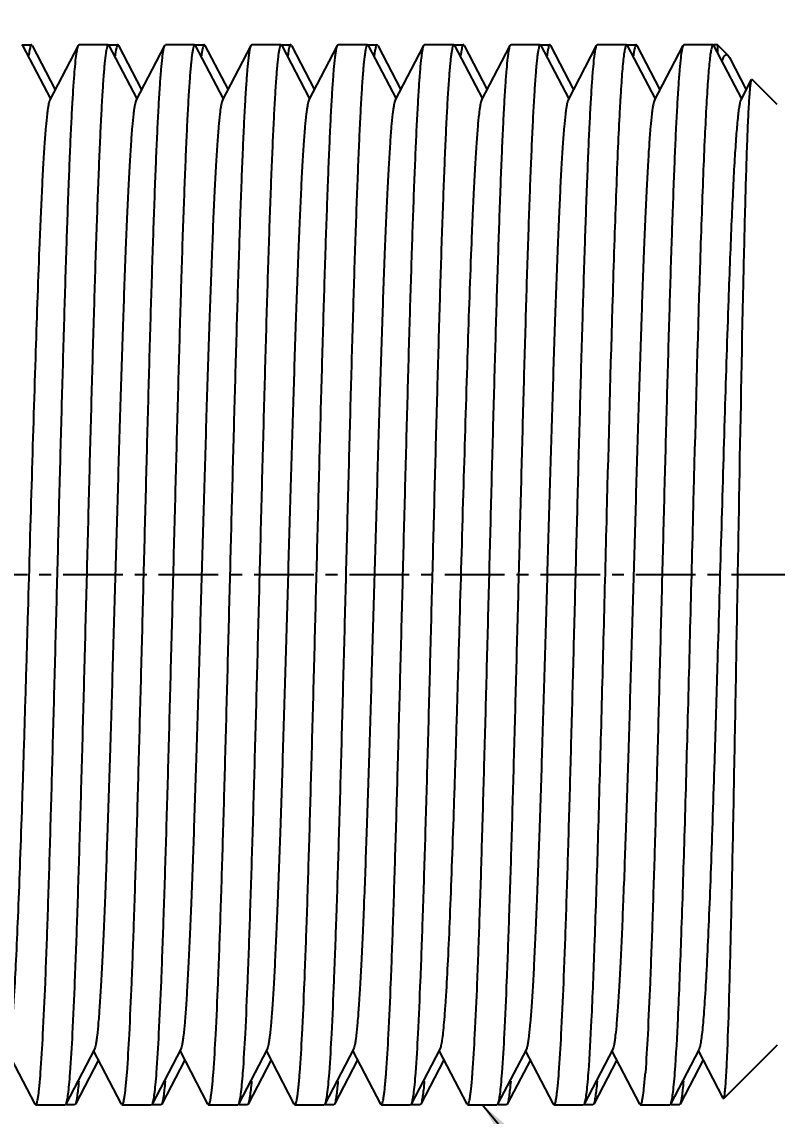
# Model space of a CAD drawing. Header units: millimetres. Extents: x 1035 to 2065, y 1005 to 1731.
# Drawn here: x 1466.45 to 1482.27, y 1239.11 to 1262.03 of the extents above; entities that cross this region are included whole.
import ezdxf

# ---------------------------------------------------------------- set-up
doc = ezdxf.new("R2010")
doc.units = ezdxf.units.MM
doc.linetypes.add('CENTER', pattern=[2, 1.25, -0.25, 0.25, -0.25])
doc.layers.add('center', color=1, linetype='CENTER')
doc.layers.add('标注', color=1, linetype='Continuous')
doc.styles.add('Daelim Dimension', font='')
doc.styles.get("Standard").update_dxf_attribs({"font": 'txt.shx', "bigfont": 'whgtxt.shx'})
doc.styles.get('Daelim Dimension').set_extended_font_data('나눔고딕')
doc.dimstyles.new('DEFAULT', dxfattribs={"dimscale": 2, "dimtxt": 2, "dimasz": 2, "dimexe": 0, "dimexo": 2, "dimgap": 1, "dimtad": 1, "dimdec": 1, "dimzin": 9, "dimdsep": 46, "dimtxsty": 'Daelim Dimension', "dimcen": 0.5, "dimclrd": 252, "dimclre": 252, "dimclrt": 3, "dimadec": 1, "dimazin": 0, "dimtfac": 1, "dimtdec": 1, "dimtix": 1, "dimtmove": 0, "dimatfit": 3, "dimfxl": 1, "dimtolj": 1, "dimtzin": 1, "dimlwd": 9, "dimlwe": 9, "dimarcsym": 0})
doc.dimstyles.new('ISO-25', dxfattribs={"dimtxt": 2.5, "dimasz": 2.5, "dimexe": 1.25, "dimexo": 0.625, "dimtad": 1, "dimtxsty": 'Standard', "dimcen": 2.5, "dimadec": 0, "dimazin": 0, "dimtfac": 1, "dimtmove": 0, "dimatfit": 3, "dimfxl": 1, "dimarcsym": 0})

# ---------------------------------------------------------------- blocks, each defined once
blk = doc.blocks.new('*D6')
at = {"layer": 'Defpoints', "color": 0, "transparency": 16777216}
for p in [(1461.269, 1282.957), (1461.269, 1217.949), (1502.704, 1217.949)]:
    blk.add_point(p, dxfattribs=at)
at = {"layer": '标注', "color": 5, "lineweight": 9, "transparency": 16777216}
for p, q in [((1502.704, 1282.957), (1502.704, 1335.952)), ((1465.269, 1282.957), (1502.704, 1282.957)), ((1502.704, 1221.949), (1502.704, 1278.957)), ((1465.269, 1217.949), (1502.704, 1217.949))]:
    blk.add_line(p, q, dxfattribs=at)
at = {"layer": '标注', "color": 5, "transparency": 16777216}
for points in [[(1502.037, 1278.957), (1503.371, 1278.957), (1502.704, 1282.957)], [(1502.037, 1221.949), (1503.371, 1221.949), (1502.704, 1217.949)]]:
    blk.add_solid(points, dxfattribs=at)
at = {"layer": '标注', "color": 7, "transparency": 16777216, "insert": (1489.526, 1313.658), "char_height": 14, "attachment_point": 5, "rotation": 90, "style": 'Daelim Dimension'}
blk.add_mtext('\\A1;{\\H1.25x;Ø}65', dxfattribs=at)

msp = doc.modelspace()

# ---------------------------------------------------------------- linework, layer by layer
at = {"color": 9, "linetype": 'Continuous'}
for p, q in [((1466.459, 1261.539), (1466.445, 1261.553)), ((1466.459, 1261.553), (1466.646, 1261.553)), ((1466.459, 1261.539), (1467.044, 1260.419)), ((1466.661, 1261.539), (1466.646, 1261.553)), ((1466.661, 1261.539), (1467.144, 1260.611)), ((1467.028, 1260.388), (1467.628, 1261.539)), ((1468.255, 1261.553), (1467.642, 1261.553)), ((1468.269, 1261.539), (1468.255, 1261.553)), ((1468.269, 1261.553), (1468.456, 1261.553)), ((1468.269, 1261.539), (1468.854, 1260.419)), ((1468.471, 1261.539), (1468.954, 1260.611)), ((1468.838, 1260.388), (1469.438, 1261.539)), ((1469.438, 1261.539), (1469.452, 1261.553)), ((1470.065, 1261.553), (1469.452, 1261.553)), ((1470.079, 1261.539), (1470.065, 1261.553)), ((1470.079, 1261.553), (1470.266, 1261.553)), ((1470.079, 1261.539), (1470.664, 1260.419)), ((1470.281, 1261.539), (1470.764, 1260.611)), ((1470.648, 1260.388), (1471.248, 1261.539)), ((1471.875, 1261.553), (1471.262, 1261.553)), ((1471.889, 1261.539), (1471.875, 1261.553)), ((1471.889, 1261.553), (1472.076, 1261.553)), ((1471.889, 1261.539), (1472.474, 1260.419)), ((1472.091, 1261.539), (1472.574, 1260.611)), ((1472.458, 1260.388), (1473.058, 1261.539)), ((1473.685, 1261.553), (1473.072, 1261.553)), ((1473.699, 1261.539), (1473.685, 1261.553)), ((1473.699, 1261.553), (1473.886, 1261.553)), ((1473.699, 1261.539), (1474.284, 1260.419)), ((1473.901, 1261.539), (1473.886, 1261.553)), ((1473.901, 1261.539), (1474.384, 1260.611)), ((1474.268, 1260.388), (1474.868, 1261.539)), ((1475.495, 1261.553), (1474.882, 1261.553)), ((1475.509, 1261.539), (1475.495, 1261.553)), ((1475.509, 1261.553), (1475.696, 1261.553)), ((1475.509, 1261.539), (1476.094, 1260.419)), ((1475.711, 1261.539), (1476.194, 1260.611)), ((1476.078, 1260.388), (1476.678, 1261.539)), ((1477.305, 1261.553), (1476.692, 1261.553)), ((1477.319, 1261.539), (1477.305, 1261.553)), ((1477.319, 1261.553), (1477.506, 1261.553)), ((1477.319, 1261.539), (1477.904, 1260.419)), ((1477.521, 1261.539), (1478.004, 1260.611)), ((1477.888, 1260.388), (1478.488, 1261.539)), ((1479.115, 1261.553), (1478.502, 1261.553)), ((1479.129, 1261.539), (1479.115, 1261.553)), ((1479.129, 1261.553), (1479.316, 1261.553)), ((1479.129, 1261.539), (1479.714, 1260.419)), ((1479.331, 1261.539), (1479.814, 1260.611)), ((1479.698, 1260.388), (1480.298, 1261.539)), ((1480.312, 1261.553), (1480.298, 1261.539)), ((1480.925, 1261.553), (1480.312, 1261.553)), ((1480.939, 1261.539), (1480.925, 1261.553)), ((1481.019, 1261.553), (1480.939, 1261.553)), ((1480.939, 1261.539), (1481.524, 1260.419)), ((1481.019, 1261.553), (1481.019, 1261.386)), ((1481.242, 1261.33), (1481.019, 1261.553)), ((1481.242, 1261.33), (1481.273, 1261.285)), ((1481.273, 1261.285), (1481.624, 1260.611)), ((1481.508, 1260.388), (1481.735, 1260.823)), ((1481.735, 1260.823), (1481.745, 1260.828)), ((1482.269, 1260.303), (1481.745, 1260.828)), ((1466.723, 1239.367), (1466.139, 1240.488)), ((1467.965, 1240.519), (1467.364, 1239.367)), ((1468.533, 1239.367), (1467.949, 1240.488)), ((1469.775, 1240.519), (1469.174, 1239.367)), ((1470.343, 1239.367), (1469.759, 1240.488)), ((1471.585, 1240.519), (1470.984, 1239.367)), ((1472.153, 1239.367), (1471.569, 1240.488)), ((1473.395, 1240.519), (1472.794, 1239.367)), ((1473.963, 1239.367), (1473.379, 1240.488)), ((1475.205, 1240.519), (1474.604, 1239.367)), ((1475.773, 1239.367), (1475.189, 1240.488)), ((1477.015, 1240.519), (1476.414, 1239.367)), ((1477.583, 1239.367), (1476.999, 1240.488)), ((1478.825, 1240.519), (1478.224, 1239.367)), ((1479.393, 1239.367), (1478.809, 1240.488)), ((1480.635, 1240.519), (1480.034, 1239.367)), ((1481.14, 1239.488), (1480.619, 1240.488)), ((1482.269, 1240.603), (1481.15, 1239.484)), ((1468.049, 1240.295), (1467.566, 1239.367)), ((1469.859, 1240.295), (1469.376, 1239.367)), ((1471.669, 1240.295), (1471.186, 1239.367)), ((1473.479, 1240.295), (1472.996, 1239.367)), ((1475.289, 1240.295), (1474.806, 1239.367)), ((1477.099, 1240.295), (1476.616, 1239.367)), ((1478.909, 1240.295), (1478.426, 1239.367)), ((1480.719, 1240.295), (1480.236, 1239.367)), ((1481.14, 1239.488), (1481.15, 1239.484)), ((1466.737, 1239.353), (1467.35, 1239.353)), ((1467.364, 1239.367), (1467.35, 1239.353)), ((1467.551, 1239.353), (1467.364, 1239.353)), ((1468.533, 1239.367), (1468.547, 1239.353)), ((1468.547, 1239.353), (1469.16, 1239.353)), ((1469.174, 1239.367), (1469.16, 1239.353)), ((1469.361, 1239.353), (1469.174, 1239.353)), ((1469.376, 1239.367), (1469.361, 1239.353)), ((1470.357, 1239.353), (1470.97, 1239.353)), ((1470.984, 1239.367), (1470.97, 1239.353)), ((1471.171, 1239.353), (1470.984, 1239.353)), ((1472.167, 1239.353), (1472.78, 1239.353)), ((1472.794, 1239.367), (1472.78, 1239.353)), ((1472.981, 1239.353), (1472.794, 1239.353)), ((1473.977, 1239.353), (1474.59, 1239.353)), ((1474.604, 1239.367), (1474.59, 1239.353)), ((1474.791, 1239.353), (1474.604, 1239.353)), ((1475.773, 1239.367), (1475.787, 1239.353)), ((1475.787, 1239.353), (1476.4, 1239.353)), ((1476.414, 1239.367), (1476.4, 1239.353)), ((1476.601, 1239.353), (1476.414, 1239.353)), ((1477.597, 1239.353), (1478.21, 1239.353)), ((1478.224, 1239.367), (1478.21, 1239.353)), ((1478.411, 1239.353), (1478.224, 1239.353)), ((1479.407, 1239.353), (1480.02, 1239.353)), ((1480.034, 1239.367), (1480.02, 1239.353)), ((1480.221, 1239.353), (1480.034, 1239.353))]:
    msp.add_line(p, q, dxfattribs=at)
for points, knots in [([(1466.646, 1261.553), (1466.641, 1261.553), (1466.629, 1261.539), (1466.62, 1261.51), (1466.608, 1261.461), (1466.602, 1261.422), (1466.598, 1261.4)], [0, 0, 0, 0, 0.09361, 0.283714, 0.584909, 1, 1, 1, 1]), ([(1466.838, 1240.023), (1466.858, 1240.289), (1466.894, 1240.917), (1466.942, 1241.989), (1466.99, 1243.31), (1467.038, 1244.839), (1467.086, 1246.534), (1467.135, 1248.343), (1467.184, 1250.214), (1467.232, 1252.092), (1467.281, 1253.922), (1467.33, 1255.65), (1467.378, 1257.226), (1467.42, 1258.423), (1467.454, 1259.27), (1467.478, 1259.811), (1467.503, 1260.283), (1467.527, 1260.683), (1467.551, 1261.009), (1467.572, 1261.232), (1467.59, 1261.371), (1467.602, 1261.445), (1467.613, 1261.499), (1467.622, 1261.529), (1467.628, 1261.539)], [0, 0, 0, 0, 0.037238, 0.087569, 0.149521, 0.221284, 0.300758, 0.385619, 0.473378, 0.561467, 0.647306, 0.728377, 0.80231, 0.866941, 0.895164, 0.920379, 0.942397, 0.961064, 0.976241, 0.987827, 0.992248, 0.995746, 0.998325, 1, 1, 1, 1]), ([(1468.255, 1261.553), (1468.25, 1261.553), (1468.237, 1261.537), (1468.228, 1261.505), (1468.215, 1261.451), (1468.203, 1261.378), (1468.191, 1261.283), (1468.173, 1261.117), (1468.152, 1260.858), (1468.127, 1260.488), (1468.102, 1260.042), (1468.078, 1259.523), (1468.053, 1258.935), (1468.028, 1258.283), (1467.993, 1257.298), (1467.951, 1255.947), (1467.902, 1254.212), (1467.852, 1252.361), (1467.803, 1250.453), (1467.753, 1248.545), (1467.704, 1246.695), (1467.654, 1244.959), (1467.605, 1243.391), (1467.556, 1242.036), (1467.508, 1240.937), (1467.471, 1240.295), (1467.451, 1240.023)], [0, 0, 0, 0, 0.000761, 0.002341, 0.004854, 0.008318, 0.012737, 0.018109, 0.031664, 0.048891, 0.069664, 0.093826, 0.121197, 0.151568, 0.18471, 0.258272, 0.339652, 0.426381, 0.515827, 0.605272, 0.692003, 0.773385, 0.846947, 0.910458, 0.961996, 1, 1, 1, 1]), ([(1467.628, 1261.539), (1467.629, 1261.541), (1467.632, 1261.547), (1467.638, 1261.553), (1467.642, 1261.553)], [0, 0, 0, 0, 0.346135, 1, 1, 1, 1]), ([(1468.456, 1261.553), (1468.451, 1261.553), (1468.44, 1261.539), (1468.431, 1261.511), (1468.418, 1261.462), (1468.412, 1261.425), (1468.409, 1261.403)], [0, 0, 0, 0, 0.094047, 0.2842, 0.585228, 1, 1, 1, 1]), ([(1468.471, 1261.539), (1468.469, 1261.541), (1468.466, 1261.547), (1468.461, 1261.553), (1468.456, 1261.553)], [0, 0, 0, 0, 0.345946, 1, 1, 1, 1]), ([(1468.648, 1240.023), (1468.668, 1240.289), (1468.704, 1240.917), (1468.752, 1241.989), (1468.8, 1243.309), (1468.848, 1244.839), (1468.896, 1246.533), (1468.945, 1248.343), (1468.994, 1250.214), (1469.042, 1252.092), (1469.091, 1253.922), (1469.139, 1255.65), (1469.188, 1257.226), (1469.23, 1258.423), (1469.264, 1259.27), (1469.288, 1259.811), (1469.313, 1260.283), (1469.337, 1260.684), (1469.361, 1261.009), (1469.382, 1261.232), (1469.4, 1261.371), (1469.412, 1261.445), (1469.423, 1261.499), (1469.432, 1261.529), (1469.438, 1261.539)], [0, 0, 0, 0, 0.037237, 0.087566, 0.149514, 0.221277, 0.300751, 0.385611, 0.473371, 0.56146, 0.647298, 0.728371, 0.802307, 0.866942, 0.895166, 0.920381, 0.942399, 0.961066, 0.976242, 0.987828, 0.992249, 0.995747, 0.998326, 1, 1, 1, 1]), ([(1470.065, 1261.553), (1470.06, 1261.553), (1470.047, 1261.537), (1470.038, 1261.505), (1470.025, 1261.451), (1470.013, 1261.378), (1470.001, 1261.283), (1469.983, 1261.116), (1469.962, 1260.857), (1469.937, 1260.488), (1469.912, 1260.042), (1469.888, 1259.523), (1469.863, 1258.935), (1469.838, 1258.282), (1469.803, 1257.298), (1469.761, 1255.947), (1469.712, 1254.211), (1469.662, 1252.361), (1469.613, 1250.453), (1469.563, 1248.545), (1469.514, 1246.695), (1469.464, 1244.959), (1469.415, 1243.39), (1469.366, 1242.036), (1469.318, 1240.937), (1469.281, 1240.295), (1469.261, 1240.023)], [0, 0, 0, 0, 0.000762, 0.002345, 0.00486, 0.008326, 0.012747, 0.01812, 0.031678, 0.048908, 0.069683, 0.093847, 0.121218, 0.151587, 0.184726, 0.258286, 0.339663, 0.42639, 0.515838, 0.605288, 0.692018, 0.773396, 0.846956, 0.910464, 0.961998, 1, 1, 1, 1]), ([(1470.266, 1261.553), (1470.261, 1261.553), (1470.25, 1261.539), (1470.241, 1261.51), (1470.228, 1261.462), (1470.222, 1261.424), (1470.219, 1261.402)], [0, 0, 0, 0, 0.094002, 0.284149, 0.585195, 1, 1, 1, 1]), ([(1470.281, 1261.539), (1470.279, 1261.541), (1470.276, 1261.547), (1470.271, 1261.553), (1470.266, 1261.553)], [0, 0, 0, 0, 0.345944, 1, 1, 1, 1]), ([(1470.458, 1240.023), (1470.478, 1240.289), (1470.514, 1240.917), (1470.562, 1241.989), (1470.61, 1243.309), (1470.658, 1244.839), (1470.706, 1246.533), (1470.755, 1248.343), (1470.804, 1250.214), (1470.852, 1252.092), (1470.901, 1253.922), (1470.95, 1255.65), (1470.998, 1257.226), (1471.04, 1258.423), (1471.074, 1259.27), (1471.098, 1259.811), (1471.123, 1260.283), (1471.147, 1260.684), (1471.171, 1261.009), (1471.192, 1261.232), (1471.21, 1261.371), (1471.222, 1261.445), (1471.233, 1261.499), (1471.242, 1261.529), (1471.248, 1261.539)], [0, 0, 0, 0, 0.037237, 0.087564, 0.149513, 0.221277, 0.300752, 0.385616, 0.473383, 0.561477, 0.647316, 0.728387, 0.80232, 0.866948, 0.89517, 0.920384, 0.942401, 0.961067, 0.976243, 0.987829, 0.992249, 0.995747, 0.998326, 1, 1, 1, 1]), ([(1471.875, 1261.553), (1471.87, 1261.553), (1471.857, 1261.537), (1471.848, 1261.505), (1471.835, 1261.451), (1471.823, 1261.378), (1471.811, 1261.283), (1471.793, 1261.116), (1471.772, 1260.857), (1471.747, 1260.488), (1471.722, 1260.042), (1471.698, 1259.522), (1471.673, 1258.934), (1471.648, 1258.282), (1471.613, 1257.298), (1471.571, 1255.947), (1471.522, 1254.211), (1471.472, 1252.361), (1471.423, 1250.453), (1471.373, 1248.545), (1471.324, 1246.695), (1471.274, 1244.959), (1471.225, 1243.39), (1471.176, 1242.036), (1471.128, 1240.937), (1471.091, 1240.295), (1471.071, 1240.023)], [0, 0, 0, 0, 0.000763, 0.002346, 0.004862, 0.008329, 0.012751, 0.018125, 0.031685, 0.048916, 0.069693, 0.093857, 0.12123, 0.1516, 0.18474, 0.2583, 0.339677, 0.426402, 0.515844, 0.605289, 0.692017, 0.773394, 0.846955, 0.910464, 0.961999, 1, 1, 1, 1]), ([(1471.248, 1261.539), (1471.249, 1261.541), (1471.252, 1261.547), (1471.258, 1261.553), (1471.262, 1261.553)], [0, 0, 0, 0, 0.34592, 1, 1, 1, 1]), ([(1472.076, 1261.553), (1472.071, 1261.553), (1472.06, 1261.539), (1472.051, 1261.511), (1472.039, 1261.464), (1472.033, 1261.427), (1472.029, 1261.406)], [0, 0, 0, 0, 0.094524, 0.284739, 0.585587, 1, 1, 1, 1]), ([(1472.091, 1261.539), (1472.089, 1261.541), (1472.086, 1261.547), (1472.081, 1261.553), (1472.076, 1261.553)], [0, 0, 0, 0, 0.345997, 1, 1, 1, 1]), ([(1472.268, 1240.023), (1472.288, 1240.289), (1472.324, 1240.917), (1472.372, 1241.989), (1472.42, 1243.31), (1472.468, 1244.839), (1472.516, 1246.534), (1472.565, 1248.343), (1472.614, 1250.214), (1472.662, 1252.092), (1472.711, 1253.922), (1472.76, 1255.65), (1472.808, 1257.226), (1472.85, 1258.423), (1472.884, 1259.27), (1472.908, 1259.811), (1472.933, 1260.283), (1472.957, 1260.684), (1472.981, 1261.009), (1473.002, 1261.232), (1473.02, 1261.371), (1473.032, 1261.445), (1473.043, 1261.499), (1473.052, 1261.529), (1473.058, 1261.539)], [0, 0, 0, 0, 0.037237, 0.087565, 0.149518, 0.221284, 0.30076, 0.385623, 0.473387, 0.561478, 0.647314, 0.728386, 0.802319, 0.866948, 0.89517, 0.920384, 0.942401, 0.961067, 0.976243, 0.987828, 0.992249, 0.995747, 0.998326, 1, 1, 1, 1]), ([(1473.685, 1261.553), (1473.68, 1261.553), (1473.667, 1261.537), (1473.658, 1261.505), (1473.645, 1261.451), (1473.633, 1261.378), (1473.621, 1261.283), (1473.603, 1261.116), (1473.582, 1260.857), (1473.557, 1260.488), (1473.532, 1260.042), (1473.508, 1259.523), (1473.483, 1258.935), (1473.458, 1258.282), (1473.423, 1257.298), (1473.381, 1255.947), (1473.332, 1254.211), (1473.282, 1252.361), (1473.233, 1250.453), (1473.183, 1248.545), (1473.134, 1246.695), (1473.084, 1244.959), (1473.035, 1243.39), (1472.986, 1242.036), (1472.938, 1240.937), (1472.901, 1240.295), (1472.881, 1240.023)], [0, 0, 0, 0, 0.000762, 0.002345, 0.00486, 0.008327, 0.012748, 0.01812, 0.031679, 0.04891, 0.069686, 0.093849, 0.121222, 0.151591, 0.184732, 0.258293, 0.339672, 0.426399, 0.515843, 0.605286, 0.692015, 0.773394, 0.846954, 0.910462, 0.961997, 1, 1, 1, 1]), ([(1473.058, 1261.539), (1473.059, 1261.541), (1473.062, 1261.547), (1473.068, 1261.553), (1473.072, 1261.553)], [0, 0, 0, 0, 0.345842, 1, 1, 1, 1]), ([(1473.886, 1261.553), (1473.879, 1261.553), (1473.864, 1261.526), (1473.853, 1261.482), (1473.837, 1261.4), (1473.829, 1261.337), (1473.825, 1261.3)], [0, 0, 0, 0, 0.083699, 0.272884, 0.577919, 1, 1, 1, 1]), ([(1474.078, 1240.023), (1474.098, 1240.289), (1474.134, 1240.917), (1474.182, 1241.989), (1474.23, 1243.31), (1474.278, 1244.839), (1474.326, 1246.533), (1474.375, 1248.343), (1474.424, 1250.214), (1474.472, 1252.092), (1474.521, 1253.922), (1474.57, 1255.65), (1474.618, 1257.226), (1474.66, 1258.423), (1474.694, 1259.27), (1474.718, 1259.811), (1474.743, 1260.283), (1474.767, 1260.683), (1474.791, 1261.009), (1474.812, 1261.232), (1474.83, 1261.371), (1474.842, 1261.445), (1474.853, 1261.499), (1474.862, 1261.529), (1474.868, 1261.539)], [0, 0, 0, 0, 0.037237, 0.087566, 0.149515, 0.221279, 0.300754, 0.385616, 0.473378, 0.561467, 0.647306, 0.728379, 0.802313, 0.866943, 0.895166, 0.92038, 0.942398, 0.961065, 0.976241, 0.987827, 0.992248, 0.995746, 0.998325, 1, 1, 1, 1]), ([(1475.495, 1261.553), (1475.49, 1261.553), (1475.477, 1261.537), (1475.468, 1261.505), (1475.455, 1261.451), (1475.443, 1261.378), (1475.431, 1261.283), (1475.413, 1261.117), (1475.392, 1260.857), (1475.367, 1260.488), (1475.342, 1260.042), (1475.318, 1259.523), (1475.293, 1258.935), (1475.268, 1258.282), (1475.233, 1257.298), (1475.191, 1255.947), (1475.142, 1254.211), (1475.092, 1252.361), (1475.043, 1250.453), (1474.993, 1248.545), (1474.944, 1246.695), (1474.894, 1244.959), (1474.845, 1243.39), (1474.796, 1242.036), (1474.748, 1240.937), (1474.711, 1240.295), (1474.691, 1240.023)], [0, 0, 0, 0, 0.000762, 0.002344, 0.004859, 0.008325, 0.012746, 0.018119, 0.031677, 0.048906, 0.069681, 0.093844, 0.121216, 0.151587, 0.18473, 0.258295, 0.339675, 0.426403, 0.515849, 0.605292, 0.692018, 0.773395, 0.846955, 0.910462, 0.961997, 1, 1, 1, 1]), ([(1474.868, 1261.539), (1474.869, 1261.541), (1474.872, 1261.547), (1474.878, 1261.553), (1474.882, 1261.553)], [0, 0, 0, 0, 0.345979, 1, 1, 1, 1]), ([(1475.696, 1261.553), (1475.691, 1261.553), (1475.68, 1261.539), (1475.671, 1261.511), (1475.659, 1261.463), (1475.652, 1261.426), (1475.649, 1261.404)], [0, 0, 0, 0, 0.094201, 0.284379, 0.585349, 1, 1, 1, 1]), ([(1475.711, 1261.539), (1475.709, 1261.541), (1475.706, 1261.547), (1475.701, 1261.553), (1475.696, 1261.553)], [0, 0, 0, 0, 0.345977, 1, 1, 1, 1]), ([(1475.888, 1240.023), (1475.908, 1240.289), (1475.944, 1240.917), (1475.992, 1241.989), (1476.04, 1243.309), (1476.088, 1244.839), (1476.136, 1246.533), (1476.185, 1248.343), (1476.234, 1250.214), (1476.282, 1252.092), (1476.331, 1253.922), (1476.38, 1255.65), (1476.428, 1257.226), (1476.47, 1258.423), (1476.504, 1259.27), (1476.528, 1259.811), (1476.553, 1260.283), (1476.577, 1260.684), (1476.601, 1261.009), (1476.622, 1261.232), (1476.64, 1261.371), (1476.652, 1261.445), (1476.663, 1261.499), (1476.672, 1261.529), (1476.678, 1261.539)], [0, 0, 0, 0, 0.037237, 0.087565, 0.149514, 0.221277, 0.300751, 0.38561, 0.47337, 0.561462, 0.647301, 0.728375, 0.802313, 0.866946, 0.895169, 0.920384, 0.942401, 0.961067, 0.976243, 0.987828, 0.992249, 0.995747, 0.998326, 1, 1, 1, 1]), ([(1477.305, 1261.553), (1477.3, 1261.553), (1477.287, 1261.537), (1477.278, 1261.505), (1477.265, 1261.451), (1477.253, 1261.378), (1477.241, 1261.283), (1477.223, 1261.117), (1477.202, 1260.857), (1477.177, 1260.488), (1477.152, 1260.042), (1477.128, 1259.523), (1477.103, 1258.935), (1477.078, 1258.282), (1477.043, 1257.298), (1477.001, 1255.947), (1476.952, 1254.211), (1476.902, 1252.361), (1476.853, 1250.453), (1476.803, 1248.545), (1476.754, 1246.695), (1476.704, 1244.959), (1476.655, 1243.39), (1476.606, 1242.036), (1476.558, 1240.937), (1476.521, 1240.295), (1476.501, 1240.023)], [0, 0, 0, 0, 0.000762, 0.002344, 0.004859, 0.008325, 0.012746, 0.018119, 0.031677, 0.048907, 0.069681, 0.093844, 0.121215, 0.151584, 0.184725, 0.258287, 0.339666, 0.426395, 0.515843, 0.60529, 0.692018, 0.773395, 0.846955, 0.910462, 0.961997, 1, 1, 1, 1]), ([(1476.678, 1261.539), (1476.679, 1261.541), (1476.682, 1261.547), (1476.688, 1261.553), (1476.692, 1261.553)], [0, 0, 0, 0, 0.345944, 1, 1, 1, 1]), ([(1477.506, 1261.553), (1477.501, 1261.553), (1477.49, 1261.539), (1477.48, 1261.51), (1477.468, 1261.462), (1477.462, 1261.424), (1477.458, 1261.401)], [0, 0, 0, 0, 0.09396, 0.28417, 0.585241, 1, 1, 1, 1]), ([(1477.521, 1261.539), (1477.519, 1261.541), (1477.516, 1261.547), (1477.511, 1261.553), (1477.506, 1261.553)], [0, 0, 0, 0, 0.346165, 1, 1, 1, 1]), ([(1477.698, 1240.023), (1477.718, 1240.289), (1477.754, 1240.917), (1477.802, 1241.989), (1477.85, 1243.309), (1477.898, 1244.839), (1477.946, 1246.533), (1477.995, 1248.343), (1478.044, 1250.214), (1478.092, 1252.092), (1478.141, 1253.922), (1478.19, 1255.65), (1478.238, 1257.226), (1478.28, 1258.423), (1478.314, 1259.27), (1478.338, 1259.811), (1478.363, 1260.283), (1478.387, 1260.684), (1478.411, 1261.009), (1478.432, 1261.232), (1478.45, 1261.371), (1478.462, 1261.445), (1478.473, 1261.499), (1478.482, 1261.529), (1478.488, 1261.539)], [0, 0, 0, 0, 0.037237, 0.087565, 0.149514, 0.221277, 0.300751, 0.385611, 0.473375, 0.56147, 0.64731, 0.728382, 0.802318, 0.866949, 0.89517, 0.920384, 0.942401, 0.961067, 0.976243, 0.987828, 0.992249, 0.995747, 0.998326, 1, 1, 1, 1]), ([(1478.488, 1261.539), (1478.489, 1261.541), (1478.492, 1261.547), (1478.498, 1261.553), (1478.502, 1261.553)], [0, 0, 0, 0, 0.345945, 1, 1, 1, 1]), ([(1479.115, 1261.553), (1479.112, 1261.553), (1479.103, 1261.546), (1479.09, 1261.516), (1479.075, 1261.45), (1479.058, 1261.34), (1479.04, 1261.186), (1479.022, 1260.99), (1479.004, 1260.751), (1478.986, 1260.471), (1478.961, 1260.019), (1478.93, 1259.361), (1478.894, 1258.468), (1478.858, 1257.447), (1478.835, 1256.725), (1478.824, 1256.345)], [0, 0, 0, 0, 0.00204, 0.005671, 0.018849, 0.040249, 0.069907, 0.107732, 0.153583, 0.207302, 0.268669, 0.413356, 0.585359, 0.781953, 1, 1, 1, 1]), ([(1479.316, 1261.553), (1479.311, 1261.553), (1479.3, 1261.539), (1479.29, 1261.51), (1479.278, 1261.462), (1479.272, 1261.424), (1479.269, 1261.402)], [0, 0, 0, 0, 0.093978, 0.284181, 0.585243, 1, 1, 1, 1]), ([(1479.331, 1261.539), (1479.329, 1261.541), (1479.326, 1261.547), (1479.321, 1261.553), (1479.316, 1261.553)], [0, 0, 0, 0, 0.346142, 1, 1, 1, 1]), ([(1480.298, 1261.539), (1480.292, 1261.529), (1480.283, 1261.499), (1480.272, 1261.445), (1480.26, 1261.371), (1480.242, 1261.232), (1480.221, 1261.009), (1480.197, 1260.684), (1480.173, 1260.283), (1480.148, 1259.811), (1480.124, 1259.27), (1480.09, 1258.423), (1480.048, 1257.226), (1480, 1255.65), (1479.951, 1253.922), (1479.902, 1252.092), (1479.854, 1250.214), (1479.805, 1248.343), (1479.756, 1246.534), (1479.708, 1244.839), (1479.66, 1243.31), (1479.612, 1241.989), (1479.564, 1240.917), (1479.528, 1240.289), (1479.508, 1240.023)], [0, 0, 0, 0, 0.001673, 0.004253, 0.007753, 0.012173, 0.023757, 0.038935, 0.0576, 0.079619, 0.104832, 0.133055, 0.197685, 0.271619, 0.352692, 0.438531, 0.526621, 0.614383, 0.699244, 0.77872, 0.850484, 0.912434, 0.962762, 1, 1, 1, 1]), ([(1480.925, 1261.553), (1480.922, 1261.553), (1480.914, 1261.547), (1480.902, 1261.52), (1480.887, 1261.462), (1480.871, 1261.364), (1480.854, 1261.227), (1480.838, 1261.051), (1480.821, 1260.839), (1480.804, 1260.589), (1480.78, 1260.185), (1480.75, 1259.596), (1480.717, 1258.793), (1480.683, 1257.872), (1480.661, 1257.22), (1480.65, 1256.876)], [0, 0, 0, 0, 0.002109, 0.005751, 0.01885, 0.040085, 0.069501, 0.107023, 0.152544, 0.20591, 0.266936, 0.411107, 0.583005, 0.780275, 1, 1, 1, 1]), ([(1466.598, 1261.4), (1466.597, 1261.394), (1466.593, 1261.369), (1466.59, 1261.343), (1466.587, 1261.323)], [0, 0, 0, 0, 0.231598, 1, 1, 1, 1]), ([(1468.409, 1261.403), (1468.408, 1261.397), (1468.404, 1261.371), (1468.4, 1261.344), (1468.398, 1261.324)], [0, 0, 0, 0, 0.23091, 1, 1, 1, 1]), ([(1470.219, 1261.402), (1470.218, 1261.396), (1470.214, 1261.37), (1470.21, 1261.344), (1470.208, 1261.324)], [0, 0, 0, 0, 0.230981, 1, 1, 1, 1]), ([(1472.029, 1261.406), (1472.028, 1261.4), (1472.024, 1261.373), (1472.02, 1261.346), (1472.018, 1261.325)], [0, 0, 0, 0, 0.230188, 1, 1, 1, 1]), ([(1475.649, 1261.404), (1475.648, 1261.398), (1475.644, 1261.371), (1475.64, 1261.345), (1475.638, 1261.324)], [0, 0, 0, 0, 0.23069, 1, 1, 1, 1]), ([(1477.458, 1261.401), (1477.458, 1261.395), (1477.454, 1261.37), (1477.45, 1261.344), (1477.448, 1261.324)], [0, 0, 0, 0, 0.231227, 1, 1, 1, 1]), ([(1479.269, 1261.402), (1479.268, 1261.396), (1479.264, 1261.37), (1479.26, 1261.344), (1479.258, 1261.324)], [0, 0, 0, 0, 0.231176, 1, 1, 1, 1]), ([(1481.115, 1261.212), (1481.124, 1261.238), (1481.138, 1261.273), (1481.161, 1261.313), (1481.179, 1261.336), (1481.211, 1261.354), (1481.234, 1261.339), (1481.242, 1261.33)], [0, 0, 0, 0, 0.393539, 0.541234, 0.659051, 0.826902, 1, 1, 1, 1]), ([(1481.564, 1256.561), (1481.571, 1256.863), (1481.584, 1257.439), (1481.605, 1258.254), (1481.626, 1258.969), (1481.647, 1259.576), (1481.665, 1260.01), (1481.68, 1260.296), (1481.691, 1260.465), (1481.701, 1260.601), (1481.711, 1260.705), (1481.722, 1260.775), (1481.729, 1260.812), (1481.735, 1260.823)], [0, 0, 0, 0, 0.212756, 0.404636, 0.573037, 0.715869, 0.831275, 0.878209, 0.917749, 0.949768, 0.974176, 0.990904, 1, 1, 1, 1]), ([(1467.028, 1260.388), (1467.022, 1260.376), (1467.011, 1260.344), (1466.998, 1260.284), (1466.985, 1260.202), (1466.966, 1260.05), (1466.942, 1259.807), (1466.916, 1259.452), (1466.889, 1259.017), (1466.862, 1258.505), (1466.835, 1257.921), (1466.786, 1256.742), (1466.722, 1254.869), (1466.644, 1252.277), (1466.578, 1249.986), (1466.524, 1248.135), (1466.483, 1246.798), (1466.443, 1245.535), (1466.402, 1244.371), (1466.362, 1243.329), (1466.322, 1242.431), (1466.288, 1241.781), (1466.259, 1241.346), (1466.239, 1241.087), (1466.219, 1240.876), (1466.199, 1240.713), (1466.18, 1240.599), (1466.165, 1240.539), (1466.155, 1240.519)], [0, 0, 0, 0, 0.001994, 0.00506, 0.009216, 0.014457, 0.028166, 0.046086, 0.068059, 0.093896, 0.123364, 0.156205, 0.271875, 0.405819, 0.547306, 0.617336, 0.685004, 0.748949, 0.807885, 0.860624, 0.906108, 0.943428, 0.958785, 0.971839, 0.982522, 0.990789, 0.996612, 1, 1, 1, 1]), ([(1468.838, 1260.388), (1468.832, 1260.376), (1468.821, 1260.344), (1468.808, 1260.284), (1468.795, 1260.202), (1468.776, 1260.05), (1468.752, 1259.807), (1468.726, 1259.452), (1468.699, 1259.017), (1468.672, 1258.505), (1468.645, 1257.921), (1468.608, 1257.014), (1468.562, 1255.744), (1468.508, 1254.089), (1468.455, 1252.304), (1468.401, 1250.453), (1468.348, 1248.602), (1468.294, 1246.817), (1468.241, 1245.163), (1468.195, 1243.892), (1468.157, 1242.985), (1468.13, 1242.401), (1468.103, 1241.889), (1468.077, 1241.454), (1468.05, 1241.099), (1468.027, 1240.856), (1468.007, 1240.704), (1467.994, 1240.622), (1467.981, 1240.563), (1467.971, 1240.53), (1467.965, 1240.519)], [0, 0, 0, 0, 0.001994, 0.005061, 0.009216, 0.014457, 0.028166, 0.046086, 0.068059, 0.093896, 0.123364, 0.156204, 0.230792, 0.314999, 0.405817, 0.5, 0.594183, 0.685001, 0.769207, 0.843796, 0.876636, 0.906104, 0.931942, 0.953914, 0.971835, 0.985543, 0.990785, 0.99494, 0.998005, 1, 1, 1, 1]), ([(1470.648, 1260.388), (1470.642, 1260.376), (1470.631, 1260.344), (1470.618, 1260.284), (1470.605, 1260.202), (1470.586, 1260.05), (1470.562, 1259.807), (1470.536, 1259.452), (1470.509, 1259.017), (1470.482, 1258.505), (1470.455, 1257.921), (1470.418, 1257.014), (1470.372, 1255.744), (1470.318, 1254.089), (1470.265, 1252.304), (1470.211, 1250.453), (1470.158, 1248.602), (1470.104, 1246.817), (1470.051, 1245.163), (1470.005, 1243.892), (1469.967, 1242.985), (1469.94, 1242.401), (1469.913, 1241.889), (1469.887, 1241.454), (1469.86, 1241.099), (1469.837, 1240.856), (1469.817, 1240.704), (1469.804, 1240.622), (1469.791, 1240.563), (1469.781, 1240.53), (1469.775, 1240.519)], [0, 0, 0, 0, 0.001994, 0.005062, 0.009217, 0.014457, 0.028167, 0.046086, 0.06806, 0.093896, 0.123365, 0.156204, 0.230793, 0.314999, 0.405817, 0.5, 0.594184, 0.685001, 0.769208, 0.843796, 0.876636, 0.906104, 0.931941, 0.953914, 0.971834, 0.985543, 0.990785, 0.994939, 0.998005, 1, 1, 1, 1]), ([(1472.458, 1260.388), (1472.452, 1260.376), (1472.441, 1260.344), (1472.428, 1260.284), (1472.415, 1260.202), (1472.396, 1260.05), (1472.372, 1259.807), (1472.346, 1259.452), (1472.319, 1259.017), (1472.292, 1258.505), (1472.265, 1257.921), (1472.228, 1257.014), (1472.182, 1255.744), (1472.128, 1254.089), (1472.075, 1252.304), (1472.021, 1250.453), (1471.968, 1248.602), (1471.914, 1246.817), (1471.861, 1245.163), (1471.815, 1243.892), (1471.777, 1242.985), (1471.75, 1242.401), (1471.723, 1241.889), (1471.697, 1241.454), (1471.67, 1241.099), (1471.647, 1240.856), (1471.627, 1240.704), (1471.614, 1240.622), (1471.601, 1240.563), (1471.591, 1240.53), (1471.585, 1240.519)], [0, 0, 0, 0, 0.001995, 0.005063, 0.009217, 0.014457, 0.028168, 0.046086, 0.06806, 0.093896, 0.123365, 0.156204, 0.230793, 0.314999, 0.405817, 0.5, 0.594184, 0.685001, 0.769208, 0.843796, 0.876635, 0.906104, 0.931941, 0.953914, 0.971833, 0.985543, 0.990785, 0.994939, 0.998004, 1, 1, 1, 1]), ([(1474.268, 1260.388), (1474.262, 1260.376), (1474.251, 1260.344), (1474.238, 1260.284), (1474.225, 1260.202), (1474.206, 1260.05), (1474.182, 1259.807), (1474.156, 1259.452), (1474.129, 1259.017), (1474.102, 1258.505), (1474.075, 1257.921), (1474.038, 1257.014), (1473.992, 1255.744), (1473.938, 1254.089), (1473.885, 1252.304), (1473.831, 1250.453), (1473.778, 1248.602), (1473.724, 1246.817), (1473.671, 1245.163), (1473.625, 1243.892), (1473.587, 1242.985), (1473.56, 1242.401), (1473.533, 1241.889), (1473.507, 1241.454), (1473.48, 1241.099), (1473.457, 1240.856), (1473.437, 1240.704), (1473.424, 1240.622), (1473.411, 1240.563), (1473.401, 1240.53), (1473.395, 1240.519)], [0, 0, 0, 0, 0.001996, 0.005063, 0.009217, 0.014457, 0.028168, 0.046086, 0.068061, 0.093896, 0.123366, 0.156204, 0.230793, 0.314999, 0.405817, 0.5, 0.594184, 0.685001, 0.769208, 0.843796, 0.876635, 0.906104, 0.93194, 0.953914, 0.971832, 0.985543, 0.990785, 0.994938, 0.998004, 1, 1, 1, 1]), ([(1476.078, 1260.388), (1476.072, 1260.376), (1476.061, 1260.344), (1476.048, 1260.284), (1476.035, 1260.202), (1476.016, 1260.05), (1475.992, 1259.807), (1475.966, 1259.452), (1475.939, 1259.017), (1475.912, 1258.505), (1475.885, 1257.921), (1475.836, 1256.742), (1475.772, 1254.869), (1475.694, 1252.277), (1475.628, 1249.986), (1475.574, 1248.135), (1475.533, 1246.798), (1475.493, 1245.535), (1475.452, 1244.371), (1475.412, 1243.329), (1475.372, 1242.431), (1475.338, 1241.781), (1475.309, 1241.346), (1475.289, 1241.087), (1475.269, 1240.876), (1475.249, 1240.713), (1475.23, 1240.599), (1475.215, 1240.539), (1475.205, 1240.519)], [0, 0, 0, 0, 0.001996, 0.005064, 0.009217, 0.014457, 0.028169, 0.046086, 0.068062, 0.093896, 0.123367, 0.156205, 0.271877, 0.405819, 0.547306, 0.617336, 0.685004, 0.748948, 0.807883, 0.860623, 0.906108, 0.943426, 0.958786, 0.971836, 0.982521, 0.990789, 0.996609, 1, 1, 1, 1]), ([(1477.888, 1260.388), (1477.882, 1260.376), (1477.871, 1260.344), (1477.858, 1260.284), (1477.845, 1260.202), (1477.826, 1260.05), (1477.802, 1259.807), (1477.776, 1259.452), (1477.749, 1259.017), (1477.722, 1258.505), (1477.695, 1257.921), (1477.658, 1257.014), (1477.612, 1255.744), (1477.558, 1254.089), (1477.505, 1252.304), (1477.451, 1250.453), (1477.398, 1248.602), (1477.344, 1246.817), (1477.291, 1245.163), (1477.245, 1243.892), (1477.207, 1242.985), (1477.18, 1242.401), (1477.153, 1241.889), (1477.127, 1241.454), (1477.1, 1241.099), (1477.077, 1240.856), (1477.057, 1240.704), (1477.044, 1240.622), (1477.031, 1240.563), (1477.021, 1240.53), (1477.015, 1240.519)], [0, 0, 0, 0, 0.001996, 0.005063, 0.009216, 0.014457, 0.028168, 0.046086, 0.068061, 0.093896, 0.123366, 0.156204, 0.230792, 0.314999, 0.405817, 0.5, 0.594183, 0.685001, 0.769208, 0.843796, 0.876634, 0.906104, 0.931939, 0.953914, 0.971831, 0.985543, 0.990783, 0.994937, 0.998004, 1, 1, 1, 1]), ([(1479.698, 1260.388), (1479.692, 1260.376), (1479.681, 1260.344), (1479.668, 1260.284), (1479.655, 1260.202), (1479.636, 1260.05), (1479.612, 1259.807), (1479.586, 1259.452), (1479.559, 1259.017), (1479.532, 1258.505), (1479.505, 1257.921), (1479.468, 1257.014), (1479.422, 1255.744), (1479.368, 1254.089), (1479.315, 1252.304), (1479.261, 1250.453), (1479.208, 1248.602), (1479.154, 1246.817), (1479.101, 1245.163), (1479.055, 1243.892), (1479.017, 1242.985), (1478.99, 1242.401), (1478.963, 1241.889), (1478.937, 1241.454), (1478.91, 1241.099), (1478.887, 1240.856), (1478.867, 1240.704), (1478.854, 1240.622), (1478.841, 1240.563), (1478.831, 1240.53), (1478.825, 1240.519)], [0, 0, 0, 0, 0.001996, 0.005062, 0.009215, 0.014457, 0.028168, 0.046086, 0.06806, 0.093896, 0.123365, 0.156204, 0.230792, 0.314999, 0.405816, 0.5, 0.594183, 0.685001, 0.769207, 0.843796, 0.876634, 0.906104, 0.931939, 0.953914, 0.971832, 0.985543, 0.990783, 0.994937, 0.998004, 1, 1, 1, 1]), ([(1481.508, 1260.388), (1481.5, 1260.373), (1481.488, 1260.331), (1481.473, 1260.254), (1481.457, 1260.145), (1481.434, 1259.939), (1481.407, 1259.609), (1481.375, 1259.126), (1481.344, 1258.535), (1481.312, 1257.842), (1481.28, 1257.056), (1481.259, 1256.501), (1481.249, 1256.21)], [0, 0, 0, 0, 0.01179, 0.030754, 0.056988, 0.090462, 0.178735, 0.29458, 0.436525, 0.602846, 0.791551, 1, 1, 1, 1]), ([(1480.65, 1256.876), (1480.601, 1255.315), (1480.536, 1252.906), (1480.452, 1249.663), (1480.388, 1247.206), (1480.324, 1244.92), (1480.26, 1242.924), (1480.197, 1241.324), (1480.149, 1240.402), (1480.121, 1240.023)], [0, 0, 0, 0, 0.27785, 0.428735, 0.577112, 0.715182, 0.835694, 0.93232, 1, 1, 1, 1]), ([(1481.216, 1240.207), (1481.234, 1240.586), (1481.265, 1241.497), (1481.306, 1243.069), (1481.348, 1245.015), (1481.405, 1248.055), (1481.473, 1251.935), (1481.531, 1255.061), (1481.564, 1256.561)], [0, 0, 0, 0, 0.069496, 0.16725, 0.28833, 0.426522, 0.724906, 1, 1, 1, 1]), ([(1478.824, 1256.345), (1478.777, 1254.803), (1478.714, 1252.438), (1478.632, 1249.272), (1478.57, 1246.904), (1478.507, 1244.712), (1478.446, 1242.803), (1478.385, 1241.272), (1478.338, 1240.387), (1478.311, 1240.023)], [0, 0, 0, 0, 0.283418, 0.434493, 0.581939, 0.718478, 0.837381, 0.932781, 1, 1, 1, 1]), ([(1481.249, 1256.21), (1481.221, 1255.43), (1481.169, 1253.789), (1481.095, 1251.268), (1481.032, 1249.099), (1480.981, 1247.381), (1480.943, 1246.159), (1480.905, 1245.013), (1480.867, 1243.964), (1480.83, 1243.029), (1480.792, 1242.226), (1480.759, 1241.647), (1480.732, 1241.259), (1480.713, 1241.029), (1480.695, 1240.84), (1480.676, 1240.694), (1480.658, 1240.591), (1480.644, 1240.537), (1480.635, 1240.519)], [0, 0, 0, 0, 0.149092, 0.313521, 0.481706, 0.563484, 0.641774, 0.71519, 0.782434, 0.842311, 0.893766, 0.935895, 0.953221, 0.967956, 0.980035, 0.98941, 0.99606, 1, 1, 1, 1]), ([(1481.15, 1239.484), (1481.154, 1239.488), (1481.16, 1239.509), (1481.168, 1239.548), (1481.175, 1239.608), (1481.184, 1239.689), (1481.192, 1239.79), (1481.203, 1239.965), (1481.211, 1240.106), (1481.216, 1240.207)], [0, 0, 0, 0, 0.027957, 0.083172, 0.166377, 0.277687, 0.417044, 0.58414, 1, 1, 1, 1]), ([(1466.737, 1239.353), (1466.743, 1239.353), (1466.755, 1239.37), (1466.764, 1239.401), (1466.777, 1239.455), (1466.789, 1239.528), (1466.801, 1239.623), (1466.819, 1239.79), (1466.831, 1239.926), (1466.838, 1240.023)], [0, 0, 0, 0, 0.024032, 0.07391, 0.153265, 0.262773, 0.402515, 0.572213, 1, 1, 1, 1]), ([(1467.451, 1240.023), (1467.444, 1239.938), (1467.432, 1239.788), (1467.411, 1239.593), (1467.393, 1239.469), (1467.377, 1239.4), (1467.369, 1239.376), (1467.364, 1239.367)], [0, 0, 0, 0, 0.385343, 0.681227, 0.885944, 0.954137, 1, 1, 1, 1]), ([(1468.547, 1239.353), (1468.553, 1239.353), (1468.565, 1239.37), (1468.574, 1239.401), (1468.587, 1239.455), (1468.599, 1239.528), (1468.611, 1239.623), (1468.629, 1239.79), (1468.641, 1239.925), (1468.648, 1240.023)], [0, 0, 0, 0, 0.024014, 0.073898, 0.15326, 0.26271, 0.402368, 0.572058, 1, 1, 1, 1]), ([(1469.261, 1240.023), (1469.254, 1239.938), (1469.242, 1239.788), (1469.221, 1239.593), (1469.203, 1239.469), (1469.187, 1239.4), (1469.179, 1239.376), (1469.174, 1239.367)], [0, 0, 0, 0, 0.3852, 0.681114, 0.885952, 0.954141, 1, 1, 1, 1]), ([(1470.357, 1239.353), (1470.363, 1239.353), (1470.375, 1239.37), (1470.385, 1239.401), (1470.397, 1239.455), (1470.409, 1239.528), (1470.421, 1239.623), (1470.439, 1239.79), (1470.451, 1239.926), (1470.458, 1240.023)], [0, 0, 0, 0, 0.024041, 0.073929, 0.153291, 0.262798, 0.402537, 0.572231, 1, 1, 1, 1]), ([(1471.071, 1240.023), (1471.064, 1239.938), (1471.052, 1239.788), (1471.031, 1239.593), (1471.013, 1239.469), (1470.997, 1239.4), (1470.989, 1239.376), (1470.984, 1239.367)], [0, 0, 0, 0, 0.385201, 0.681115, 0.885952, 0.954141, 1, 1, 1, 1]), ([(1472.167, 1239.353), (1472.173, 1239.353), (1472.185, 1239.37), (1472.195, 1239.401), (1472.207, 1239.455), (1472.219, 1239.528), (1472.231, 1239.623), (1472.249, 1239.79), (1472.261, 1239.926), (1472.268, 1240.023)], [0, 0, 0, 0, 0.024041, 0.073929, 0.153291, 0.262798, 0.402536, 0.57223, 1, 1, 1, 1]), ([(1472.881, 1240.023), (1472.874, 1239.938), (1472.862, 1239.788), (1472.841, 1239.593), (1472.823, 1239.469), (1472.807, 1239.4), (1472.799, 1239.376), (1472.794, 1239.367)], [0, 0, 0, 0, 0.385201, 0.681114, 0.885952, 0.95414, 1, 1, 1, 1]), ([(1473.977, 1239.353), (1473.983, 1239.353), (1473.995, 1239.37), (1474.005, 1239.401), (1474.017, 1239.455), (1474.029, 1239.528), (1474.041, 1239.623), (1474.059, 1239.79), (1474.071, 1239.926), (1474.078, 1240.023)], [0, 0, 0, 0, 0.02404, 0.073928, 0.153289, 0.262796, 0.402535, 0.572229, 1, 1, 1, 1]), ([(1474.691, 1240.023), (1474.684, 1239.938), (1474.672, 1239.788), (1474.651, 1239.593), (1474.633, 1239.469), (1474.617, 1239.4), (1474.609, 1239.376), (1474.604, 1239.367)], [0, 0, 0, 0, 0.385258, 0.681165, 0.885946, 0.954135, 1, 1, 1, 1]), ([(1475.787, 1239.353), (1475.793, 1239.353), (1475.805, 1239.37), (1475.815, 1239.401), (1475.827, 1239.455), (1475.839, 1239.528), (1475.851, 1239.623), (1475.869, 1239.79), (1475.881, 1239.926), (1475.888, 1240.023)], [0, 0, 0, 0, 0.024047, 0.073956, 0.153327, 0.262807, 0.402514, 0.5722, 1, 1, 1, 1]), ([(1476.501, 1240.023), (1476.494, 1239.938), (1476.482, 1239.788), (1476.461, 1239.593), (1476.443, 1239.469), (1476.427, 1239.4), (1476.419, 1239.376), (1476.414, 1239.367)], [0, 0, 0, 0, 0.385199, 0.681112, 0.885952, 0.954141, 1, 1, 1, 1]), ([(1477.597, 1239.353), (1477.603, 1239.353), (1477.615, 1239.37), (1477.625, 1239.401), (1477.637, 1239.455), (1477.649, 1239.529), (1477.661, 1239.623), (1477.679, 1239.79), (1477.691, 1239.926), (1477.698, 1240.023)], [0, 0, 0, 0, 0.024063, 0.073978, 0.153357, 0.262874, 0.40261, 0.57229, 1, 1, 1, 1]), ([(1478.311, 1240.023), (1478.304, 1239.938), (1478.292, 1239.788), (1478.271, 1239.593), (1478.253, 1239.469), (1478.237, 1239.4), (1478.229, 1239.376), (1478.224, 1239.367)], [0, 0, 0, 0, 0.385198, 0.681112, 0.885952, 0.95414, 1, 1, 1, 1]), ([(1479.407, 1239.353), (1479.413, 1239.353), (1479.425, 1239.37), (1479.434, 1239.401), (1479.447, 1239.455), (1479.459, 1239.528), (1479.471, 1239.623), (1479.489, 1239.79), (1479.501, 1239.926), (1479.508, 1240.023)], [0, 0, 0, 0, 0.024022, 0.07389, 0.153237, 0.26274, 0.402482, 0.572186, 1, 1, 1, 1]), ([(1480.121, 1240.023), (1480.114, 1239.938), (1480.102, 1239.788), (1480.081, 1239.593), (1480.063, 1239.469), (1480.047, 1239.4), (1480.039, 1239.376), (1480.034, 1239.367)], [0, 0, 0, 0, 0.385193, 0.681106, 0.88595, 0.95414, 1, 1, 1, 1]), ([(1467.637, 1239.846), (1467.632, 1239.785), (1467.622, 1239.676), (1467.605, 1239.535), (1467.587, 1239.437), (1467.575, 1239.384), (1467.566, 1239.367)], [0, 0, 0, 0, 0.378995, 0.672188, 0.878911, 1, 1, 1, 1]), ([(1469.447, 1239.845), (1469.442, 1239.784), (1469.431, 1239.676), (1469.415, 1239.535), (1469.397, 1239.437), (1469.385, 1239.384), (1469.376, 1239.367)], [0, 0, 0, 0, 0.378972, 0.672158, 0.878885, 1, 1, 1, 1]), ([(1471.257, 1239.845), (1471.252, 1239.784), (1471.241, 1239.676), (1471.225, 1239.535), (1471.207, 1239.436), (1471.195, 1239.384), (1471.186, 1239.367)], [0, 0, 0, 0, 0.378947, 0.67211, 0.878849, 1, 1, 1, 1]), ([(1473.067, 1239.845), (1473.062, 1239.784), (1473.051, 1239.676), (1473.035, 1239.535), (1473.017, 1239.437), (1473.005, 1239.384), (1472.996, 1239.367)], [0, 0, 0, 0, 0.378985, 0.672175, 0.8789, 1, 1, 1, 1]), ([(1474.877, 1239.845), (1474.872, 1239.784), (1474.861, 1239.676), (1474.845, 1239.535), (1474.827, 1239.437), (1474.815, 1239.384), (1474.806, 1239.367)], [0, 0, 0, 0, 0.378987, 0.672178, 0.878902, 1, 1, 1, 1]), ([(1476.687, 1239.845), (1476.682, 1239.784), (1476.671, 1239.676), (1476.655, 1239.535), (1476.637, 1239.437), (1476.625, 1239.384), (1476.616, 1239.367)], [0, 0, 0, 0, 0.378985, 0.672175, 0.878899, 1, 1, 1, 1]), ([(1478.497, 1239.845), (1478.492, 1239.784), (1478.481, 1239.676), (1478.465, 1239.535), (1478.447, 1239.437), (1478.435, 1239.384), (1478.426, 1239.367)], [0, 0, 0, 0, 0.378969, 0.672148, 0.878879, 1, 1, 1, 1]), ([(1480.307, 1239.846), (1480.302, 1239.785), (1480.292, 1239.677), (1480.275, 1239.535), (1480.257, 1239.437), (1480.245, 1239.384), (1480.236, 1239.367)], [0, 0, 0, 0, 0.379024, 0.672218, 0.878937, 1, 1, 1, 1]), ([(1466.723, 1239.367), (1466.724, 1239.365), (1466.727, 1239.359), (1466.733, 1239.353), (1466.737, 1239.353)], [0, 0, 0, 0, 0.345908, 1, 1, 1, 1]), ([(1467.566, 1239.367), (1467.564, 1239.365), (1467.561, 1239.359), (1467.556, 1239.353), (1467.551, 1239.353)], [0, 0, 0, 0, 0.345864, 1, 1, 1, 1]), ([(1470.343, 1239.367), (1470.344, 1239.365), (1470.347, 1239.359), (1470.353, 1239.353), (1470.357, 1239.353)], [0, 0, 0, 0, 0.345945, 1, 1, 1, 1]), ([(1471.186, 1239.367), (1471.184, 1239.365), (1471.181, 1239.359), (1471.176, 1239.353), (1471.171, 1239.353)], [0, 0, 0, 0, 0.346168, 1, 1, 1, 1]), ([(1472.153, 1239.367), (1472.154, 1239.365), (1472.157, 1239.359), (1472.163, 1239.353), (1472.167, 1239.353)], [0, 0, 0, 0, 0.345943, 1, 1, 1, 1]), ([(1472.996, 1239.367), (1472.994, 1239.365), (1472.991, 1239.359), (1472.986, 1239.353), (1472.981, 1239.353)], [0, 0, 0, 0, 0.345936, 1, 1, 1, 1]), ([(1473.963, 1239.367), (1473.964, 1239.365), (1473.967, 1239.359), (1473.973, 1239.353), (1473.977, 1239.353)], [0, 0, 0, 0, 0.345941, 1, 1, 1, 1]), ([(1474.806, 1239.367), (1474.804, 1239.365), (1474.801, 1239.359), (1474.796, 1239.353), (1474.791, 1239.353)], [0, 0, 0, 0, 0.345944, 1, 1, 1, 1]), ([(1476.616, 1239.367), (1476.614, 1239.365), (1476.611, 1239.359), (1476.606, 1239.353), (1476.601, 1239.353)], [0, 0, 0, 0, 0.345945, 1, 1, 1, 1]), ([(1477.583, 1239.367), (1477.584, 1239.365), (1477.587, 1239.359), (1477.593, 1239.353), (1477.597, 1239.353)], [0, 0, 0, 0, 0.346083, 1, 1, 1, 1]), ([(1478.426, 1239.367), (1478.424, 1239.365), (1478.421, 1239.359), (1478.416, 1239.353), (1478.411, 1239.353)], [0, 0, 0, 0, 0.345958, 1, 1, 1, 1]), ([(1479.393, 1239.367), (1479.394, 1239.365), (1479.397, 1239.359), (1479.403, 1239.353), (1479.407, 1239.353)], [0, 0, 0, 0, 0.345842, 1, 1, 1, 1]), ([(1480.236, 1239.367), (1480.234, 1239.365), (1480.231, 1239.359), (1480.226, 1239.353), (1480.221, 1239.353)], [0, 0, 0, 0, 0.345921, 1, 1, 1, 1])]:
    msp.add_open_spline(points, degree=3, knots=knots, dxfattribs=at)
at = {"layer": 'center'}
msp.add_line((1488.56, 1250.453), (1420.261, 1250.453), dxfattribs=at)

# ---------------------------------------------------------------- dimensions: what is measured, and where the dimension line sits
at = {"layer": '标注', "color": 5}
dim = msp.add_linear_dim(base=(1502.704, 1217.949), p1=(1461.269, 1282.957), p2=(1461.269, 1217.949), angle=90, text='{\\H1.25x;Ø}<>', dimstyle='DEFAULT', override={"dimtxt": 7, "dimdec": 0, "dimclrd": 5, "dimclre": 5, "dimclrt": 7}, dxfattribs=at)
dim.commit()
dim.dimension.update_dxf_attribs({"geometry": '*D6', "text_midpoint": (1502.704, 1313.658), "dimtype": 160})

# ---------------------------------------------------------------- leaders
at = {"color": 5, "ltscale": 0.5, "annotation_type": 0, "has_hookline": 1, "hookline_direction": 0, "text_width": 89.288}
msp.add_leader([(1476.094, 1239.353), (1489.024, 1223.811), (1505.816, 1223.811)], dimstyle='ISO-25', override={"dimscale": 2.394123}, dxfattribs=at)

doc.saveas('drawing.dxf')
